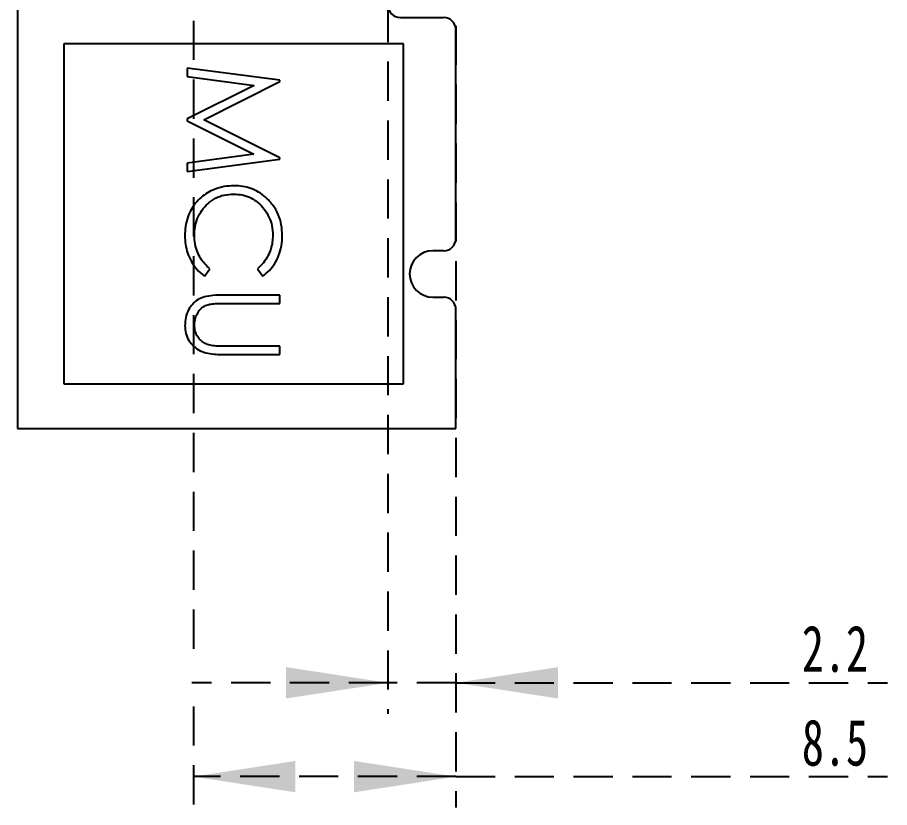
# Model space of a CAD drawing. Header units: millimetres. Extents: x 94.8 to 164.3, y 122.3 to 187.7.
# Drawn here: x 125.31 to 153.55, y 122.27 to 147.84 of the extents above; entities that cross this region are included whole.
import ezdxf

# ---------------------------------------------------------------- set-up
doc = ezdxf.new("R2010")
doc.units = ezdxf.units.MM
doc.linetypes.add('HIDDEN', pattern=[1.905, 1.27, -0.635])
doc.layers.add('LAYER8', color=179, linetype='HIDDEN')
doc.layers.add('SLD-0', color=179, linetype='Continuous')
doc.styles.add('SLDTEXTSTYLE8', font='TXT', dxfattribs={"width": 0.552632})
doc.styles.add('SLDTEXTSTYLE9', font='TXT', dxfattribs={"width": 0.7})
doc.dimstyles.new('SLDDIMSTYLE0', dxfattribs={"dimtxt": 1.5, "dimasz": 3.302, "dimexe": 0, "dimexo": 0.0625, "dimgap": 0.375, "dimtad": 1, "dimdec": 1, "dimrnd": 1e-09, "dimzin": 12, "dimdsep": 46, "dimtxsty": 'SLDTEXTSTYLE8', "dimblk1": 'NONE', "dimblk2": 'NONE', "dimsah": 1, "dimcen": 0.09, "dimadec": 0, "dimazin": 3, "dimtfac": 1, "dimtdec": 1, "dimtofl": 0, "dimtmove": 0, "dimatfit": 3, "dimldrblk": 'NONE', "dimfxl": 1, "dimfrac": 2, "dimtolj": 1, "dimtzin": 12, "dimarcsym": 0})

# ---------------------------------------------------------------- blocks, each defined once
blk = doc.blocks.new('_D_15')
at = {"layer": 'LAYER8'}
for p, q in [((139.51, 160.239), (139.51, 159.201)), ((137.31, 157.839), (137.31, 125.31)), ((139.51, 157.677), (139.51, 151.001)), ((139.51, 149.477), (139.51, 125.31)), ((137.31, 126.31), (130.96, 126.31)), ((139.51, 126.31), (137.31, 126.31)), ((139.51, 126.31), (153.482, 126.31))]:
    blk.add_line(p, q, dxfattribs=at)
for points in [[(137.31, 126.31), (134.008, 126.818), (134.008, 125.802)], [(139.51, 126.31), (142.812, 125.802), (142.812, 126.818)]]:
    blk.add_solid(points, dxfattribs=at)
at = {"layer": 'LAYER8', "insert": (150.712, 128.166), "char_height": 1.5, "attachment_point": 1, "style": 'SLDTEXTSTYLE9'}
blk.add_mtext('2.2', dxfattribs=at)
blk = doc.blocks.new('_NONE')
blk = doc.blocks.new('_D_16')
at = {"layer": 'LAYER8'}
for p, q in [((139.51, 160.239), (139.51, 159.201)), ((139.51, 157.677), (139.51, 151.001)), ((131.01, 149.639), (131.01, 127.072)), ((139.51, 149.477), (139.51, 122.274)), ((131.01, 125.548), (131.01, 122.274)), ((139.51, 123.274), (131.01, 123.274)), ((139.51, 123.274), (153.482, 123.274))]:
    blk.add_line(p, q, dxfattribs=at)
for points in [[(131.01, 123.274), (134.312, 122.766), (134.312, 123.782)], [(139.51, 123.274), (136.208, 123.782), (136.208, 122.766)]]:
    blk.add_solid(points, dxfattribs=at)
at = {"layer": 'LAYER8', "insert": (150.712, 125.13), "char_height": 1.5, "attachment_point": 1, "style": 'SLDTEXTSTYLE9'}
blk.add_mtext('8.5', dxfattribs=at)

msp = doc.modelspace()

# ---------------------------------------------------------------- linework, layer by layer
at = {"layer": 'SLD-0', "color": 179, "linetype": 'Continuous', "lineweight": 25}
for p, q in [((125.31, 167.139), (125.31, 134.539)), ((137.71, 147.839), (139.11, 147.839)), ((139.51, 140.689), (139.51, 147.439)), ((126.81, 146.989), (126.81, 135.989)), ((137.81, 146.989), (126.81, 146.989)), ((137.81, 135.989), (137.81, 146.989)), ((133.81, 145.805), (130.81, 146.201)), ((130.81, 146.201), (130.81, 145.93)), ((130.81, 145.93), (132.974, 145.643)), ((131.349, 144.528), (133.81, 145.766)), ((133.81, 145.766), (133.81, 145.805)), ((132.974, 145.643), (130.81, 144.556)), ((130.81, 144.556), (130.81, 144.495)), ((130.81, 144.495), (132.969, 143.412)), ((133.81, 143.292), (131.349, 144.528)), ((132.969, 143.412), (130.81, 143.125)), ((130.81, 142.855), (133.81, 143.253)), ((133.81, 143.253), (133.81, 143.292)), ((130.81, 143.125), (130.81, 142.855)), ((139.11, 140.289), (138.76, 140.289)), ((131.363, 139.47), (131.541, 139.706)), ((133.08, 139.706), (133.26, 139.47)), ((133.81, 138.855), (131.998, 138.855)), ((133.81, 138.586), (133.81, 138.855)), ((138.76, 138.789), (139.11, 138.789)), ((132.013, 138.586), (133.81, 138.586)), ((139.51, 134.539), (139.51, 138.389)), ((133.81, 137.201), (132.013, 137.201)), ((133.81, 136.932), (133.81, 137.201)), ((131.998, 136.932), (133.81, 136.932)), ((126.81, 135.989), (137.81, 135.989)), ((125.31, 134.539), (139.51, 134.539))]:
    msp.add_line(p, q, dxfattribs=at)
for centre, radius, start, end in [((137.71, 148.239), 0.4, 180, 270), ((139.11, 147.439), 0.4, 0, 90), ((139.11, 140.689), 0.4, 270, 0), ((138.76, 139.539), 0.75, 90, 270), ((139.11, 138.389), 0.4, 0, 90)]:
    msp.add_arc(centre, radius, start, end, dxfattribs=at)
for points, knots in [([(132.328, 142.393), (132.219, 142.388), (132.003, 142.378), (131.71, 142.294), (131.459, 142.171), (131.325, 142.065), (131.258, 142.013)], [0, 0, 0, 0, 0.2800076, 0.5598867, 0.7799349, 1, 1, 1, 1]), ([(133.887, 140.779), (133.882, 140.896), (133.87, 141.13), (133.767, 141.469), (133.59, 141.775), (133.366, 142.015), (133.123, 142.194), (132.872, 142.311), (132.604, 142.382), (132.42, 142.389), (132.328, 142.393)], [0, 0, 0, 0, 0.140027, 0.279952, 0.419875, 0.559854, 0.669891, 0.779911, 0.889944, 1, 1, 1, 1]), ([(131.041, 140.777), (131.045, 140.874), (131.054, 141.067), (131.135, 141.347), (131.275, 141.603), (131.471, 141.824), (131.716, 141.999), (132.004, 142.107), (132.206, 142.118), (132.307, 142.124)], [0, 0, 0, 0, 0.140091, 0.280114, 0.420111, 0.560152, 0.706752, 0.853318, 1, 1, 1, 1]), ([(132.307, 142.124), (132.403, 142.119), (132.595, 142.108), (132.869, 142.011), (133.112, 141.855), (133.314, 141.641), (133.464, 141.384), (133.563, 141.097), (133.574, 140.896), (133.58, 140.796)], [0, 0, 0, 0, 0.140021, 0.279993, 0.419975, 0.559953, 0.706631, 0.853298, 1, 1, 1, 1]), ([(131.258, 142.013), (131.195, 141.953), (131.069, 141.834), (130.924, 141.617), (130.813, 141.365), (130.745, 141.081), (130.737, 140.877), (130.733, 140.775)], [0, 0, 0, 0, 0.186666, 0.373325, 0.559974, 0.77994, 1, 1, 1, 1]), ([(130.733, 140.775), (130.737, 140.682), (130.744, 140.494), (130.811, 140.22), (130.93, 139.946), (131.109, 139.684), (131.278, 139.541), (131.363, 139.47)], [0, 0, 0, 0, 0.186781, 0.3735, 0.560184, 0.780071, 1, 1, 1, 1]), ([(131.541, 139.706), (131.485, 139.757), (131.373, 139.861), (131.237, 140.045), (131.127, 140.261), (131.054, 140.508), (131.045, 140.688), (131.041, 140.777)], [0, 0, 0, 0, 0.186734, 0.373444, 0.560109, 0.780038, 1, 1, 1, 1]), ([(133.58, 140.796), (133.577, 140.719), (133.571, 140.564), (133.518, 140.337), (133.424, 140.11), (133.283, 139.889), (133.147, 139.767), (133.08, 139.706)], [0, 0, 0, 0, 0.186754, 0.373543, 0.560249, 0.780086, 1, 1, 1, 1]), ([(133.26, 139.47), (133.333, 139.529), (133.479, 139.648), (133.649, 139.875), (133.784, 140.142), (133.872, 140.447), (133.882, 140.668), (133.887, 140.779)], [0, 0, 0, 0, 0.186664, 0.373327, 0.56003, 0.779965, 1, 1, 1, 1]), ([(131.366, 138.801), (131.295, 138.775), (131.153, 138.721), (130.978, 138.571), (130.838, 138.373), (130.748, 138.132), (130.738, 137.953), (130.733, 137.864)], [0, 0, 0, 0, 0.186662, 0.373259, 0.55997, 0.77984, 1, 1, 1, 1]), ([(131.998, 138.855), (131.879, 138.855), (131.667, 138.856), (131.458, 138.818), (131.366, 138.801)], [0, 0, 0, 0, 0.56039, 1, 1, 1, 1]), ([(131.041, 137.879), (131.046, 137.941), (131.055, 138.064), (131.124, 138.237), (131.214, 138.385), (131.336, 138.489), (131.47, 138.549), (131.566, 138.565), (131.614, 138.574)], [0, 0, 0, 0, 0.186605, 0.373336, 0.559936, 0.706455, 0.85318, 1, 1, 1, 1]), ([(131.614, 138.574), (131.688, 138.578), (131.821, 138.586), (131.954, 138.586), (132.013, 138.586)], [0, 0, 0, 0, 0.559876, 1, 1, 1, 1]), ([(130.733, 137.864), (130.739, 137.78), (130.749, 137.613), (130.853, 137.381), (131.017, 137.19), (131.226, 137.041), (131.477, 136.968), (131.736, 136.937), (131.911, 136.933), (131.998, 136.932)], [0, 0, 0, 0, 0.139968, 0.27975, 0.419705, 0.559529, 0.706118, 0.853038, 1, 1, 1, 1]), ([(131.547, 137.232), (131.495, 137.249), (131.389, 137.283), (131.252, 137.379), (131.138, 137.513), (131.058, 137.684), (131.047, 137.814), (131.041, 137.879)], [0, 0, 0, 0, 0.186865, 0.373562, 0.560241, 0.780133, 1, 1, 1, 1]), ([(132.013, 137.201), (131.925, 137.201), (131.769, 137.2), (131.615, 137.222), (131.547, 137.232)], [0, 0, 0, 0, 0.560315, 1, 1, 1, 1])]:
    msp.add_open_spline(points, degree=3, knots=knots, dxfattribs=at)

# ---------------------------------------------------------------- dimensions: what is measured, and where the dimension line sits
at = {"layer": 'LAYER8'}
for base, p1, picture, middle in [((139.51, 126.31), (137.31, 158.839), '_D_15', (152.097, 126.31)), ((139.51, 123.274), (131.01, 150.639), '_D_16', (152.097, 123.274))]:
    dim = msp.add_linear_dim(base=base, p1=p1, p2=(139.51, 161.239), dimstyle='SLDDIMSTYLE0', dxfattribs=at)
    dim.commit()
    dim.dimension.update_dxf_attribs({"geometry": picture, "text_midpoint": middle, "dimtype": 160})

doc.saveas('drawing.dxf')
